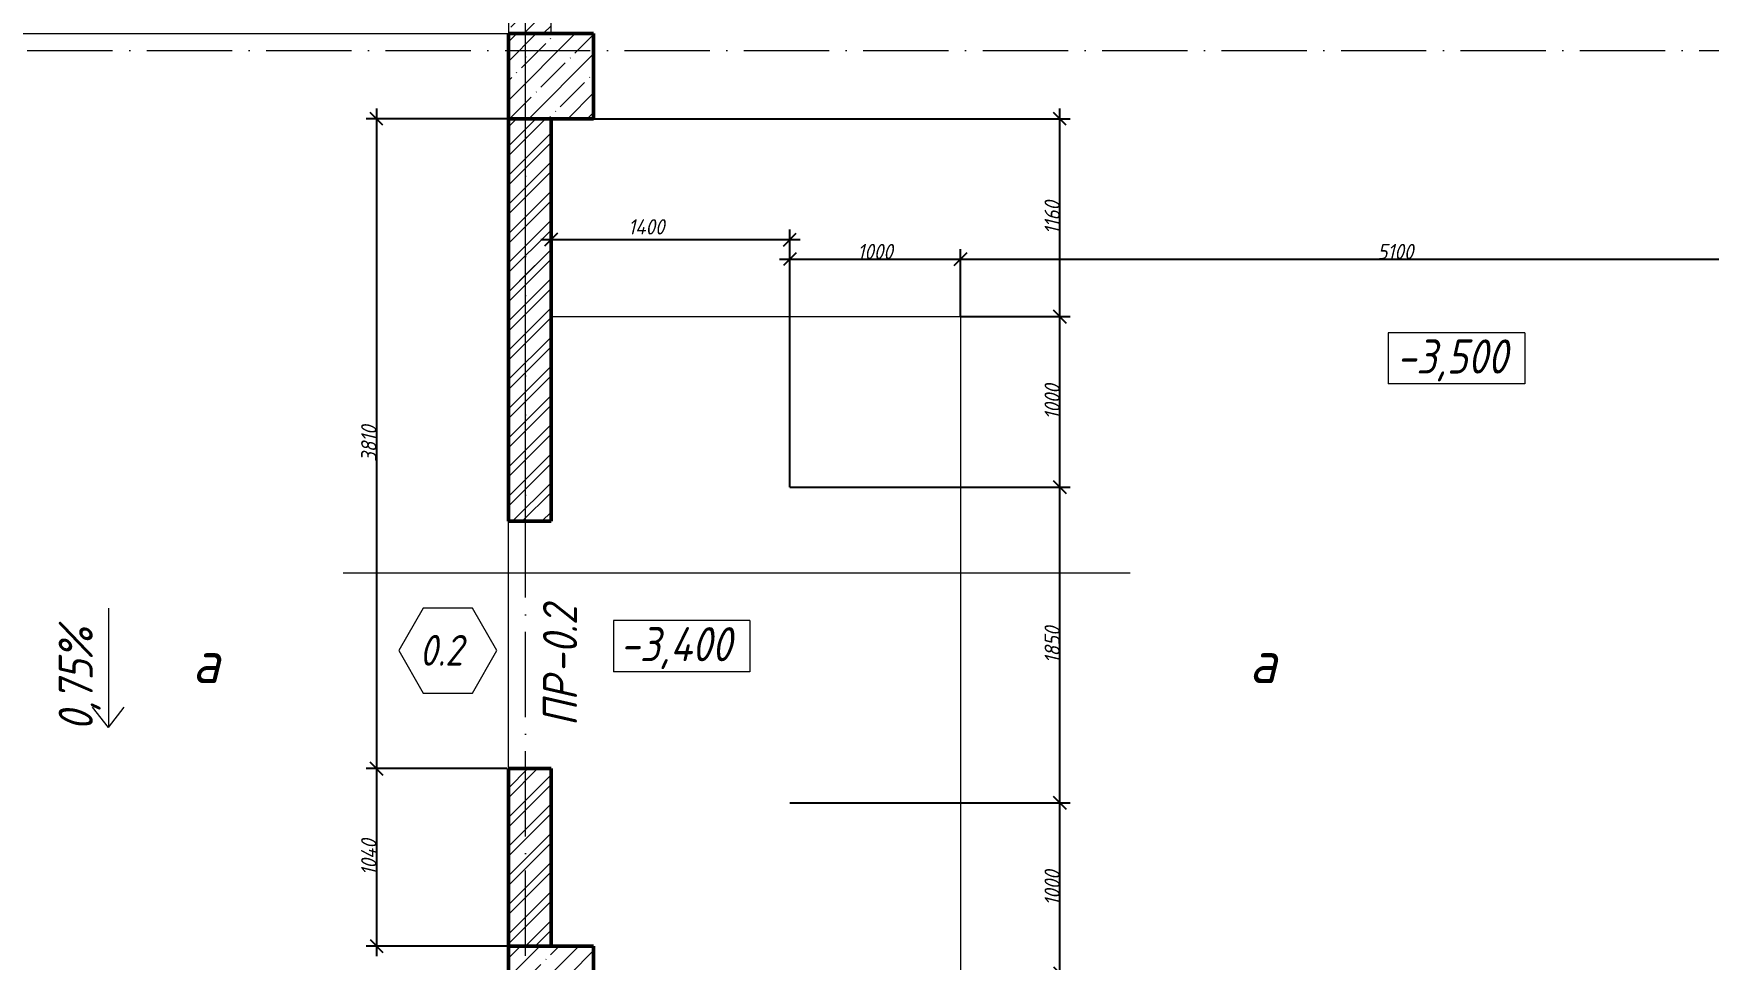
# Model space of a CAD drawing. Header units: millimetres. Extents: x -12989 to 629078, y -109036 to 555275.
# Drawn here: x 604105 to 613924, y 465630 to 471059 of the extents above; entities that cross this region are included whole.
import ezdxf

# ---------------------------------------------------------------- set-up
doc = ezdxf.new("R2010")
doc.units = ezdxf.units.MM
doc.linetypes.add('200_ШТРИХ_ш1п0_6_', pattern=[160, 100, -60])
doc.linetypes.add('50_200_ШТРИХ_1Т_ш5_п1_п1_', pattern=[700, 500, -100, 0, -100])
for name, color, linetype, lineweight in [('A-____-____-DIMS', 7, 'Continuous', 9), ('A-____-NOTE-TEXT', 7, 'Continuous', 9), ('A-DOOR-____-IDEN', 7, 'Continuous', 9), ('A-FLOR-____-OTLN', 7, 'Continuous', 9), ('A-GENM-____-IDEN', 7, 'Continuous', 9), ('A-WALL-____-MCUT-1', 7, 'Continuous', 9), ('A-WALL-____-MCUT-2', 7, 'Continuous', 50), ('A-WALL-____-PATT-1', 7, 'Continuous', 9), ('G-____-____-DIMS', 7, 'Continuous', 9), ('S-COLS-____-MCUT', 7, 'Continuous', 50), ('S-COLS-____-OTLN', 7, 'Continuous', 9), ('S-GRID-____-OTLN-1', 7, '50_200_ШТРИХ_1Т_ш5_п1_п1_', 9)]:
    doc.layers.add(name, color=color, linetype=linetype, lineweight=lineweight)
for name, color, linetype, lineweight, true_color in [('A-DETL-GENF-OTLN-4', 9, '200_ШТРИХ_ш1п0_6_', 9, 0x808080), ('A-DETL-GENF-OTLN-5', 7, 'Continuous', 5, 0xc0c0c0), ('A-WALL-____-PATT-2', 7, 'Continuous', 9, 0x787878)]:
    doc.layers.add(name, color=color, linetype=linetype, lineweight=lineweight, true_color=true_color)
doc.styles.add('ISOCPEUR_I', font='isocpeui.ttf', dxfattribs={"width": 0.9, "height": 2.5})
doc.styles.add('ISOCPEUR_I_2', font='isocpeui.ttf', dxfattribs={"width": 0.85, "height": 2.3})
doc.styles.add('ISOCPEUR_I_5', font='isocpeui.ttf', dxfattribs={"width": 0.85, "height": 2.1})
doc.styles.add('ISOCPEUR_I_6', font='isocpeui.ttf', dxfattribs={"width": 0.85, "height": 3.5})
doc.styles.add('ISOCPEUR_I_7', font='isocpeui.ttf', dxfattribs={"width": 0.9, "height": 90})
doc.dimstyles.new('ISO-1_8_0_9К_СРЕДНИЙ_Кладочные', dxfattribs={"dimscale": 304.8, "dimtxt": 89.638306, "dimasz": 0.246063, "dimexe": 0.19685, "dimexo": 0, "dimgap": 0, "dimtad": 1, "dimdec": 3, "dimrnd": 0.001, "dimdsep": 46, "dimtxsty": 'ISOCPEUR_I_7', "dimblk1": 'OBLIQUE', "dimblk2": 'OBLIQUE', "dimsah": 1, "dimcen": 0.09, "dimdle": 0.19685, "dimazin": 0, "dimtfac": 1, "dimtdec": 4, "dimtix": 1, "dimtmove": 2, "dimatfit": 3, "dimfxl": 1, "dimtvp": 1, "dimtolj": 1, "dimtzin": 0, "dimarcsym": 2})
doc.dimstyles.new('ISO-1_8_0_9К_СРЕДНИЙ_Кладочные_1', dxfattribs={"dimscale": 304.8, "dimtxt": 89.638306, "dimasz": 0.246063, "dimexe": 0.19685, "dimexo": 0, "dimgap": 0, "dimtad": 1, "dimdec": 3, "dimrnd": 0.001, "dimdsep": 46, "dimtxsty": 'ISOCPEUR_I_7', "dimblk1": 'OBLIQUE', "dimblk2": 'OBLIQUE', "dimsah": 1, "dimcen": 0.09, "dimdle": 0.19685, "dimazin": 0, "dimtfac": 1, "dimtdec": 4, "dimtix": 1, "dimtmove": 0, "dimatfit": 3, "dimfxl": 1, "dimtvp": 1, "dimtolj": 1, "dimtzin": 0, "dimarcsym": 2})
pattern_1 = [(45, (-93500, -42681.04), (-114.04925, 114.04925), []), (45, (-93385.95, -42681.04), (-114.04925, 114.04925), [201.613, -40.323, 3.353, -36.97])]

# ---------------------------------------------------------------- blocks, each defined once
blk = doc.blocks.new('BSC_Колонна _Прямоугольная - 500х500-V128-АР1_Кладочный план подвала в осях 1-64_Ю-ЯЯ')
at = {"layer": 'S-COLS-____-OTLN'}
h = blk.add_hatch(dxfattribs=at)
h.set_pattern_fill('FP_144', color=256, style=0, pattern_type=2)
h.set_pattern_definition(pattern_1)
h.paths.add_polyline_path([(-250, -250), (250, -250), (250, 250), (-250, 250)], flags=0)
at = {"layer": 'S-COLS-____-MCUT'}
for p, q in [((250, 250), (-250, 250)), ((-250, 250), (-250, -250)), ((250, -250), (250, 250)), ((-250, -250), (250, -250))]:
    blk.add_line(p, q, dxfattribs=at)
blk = doc.blocks.new('BSC_Колонна _Прямоугольная - 500х500-V37-АР1_Кладочный план подвала в осях 1-64_А-ГГ')
at = {"layer": 'S-COLS-____-OTLN'}
h = blk.add_hatch(dxfattribs=at)
h.set_pattern_fill('FP_48', color=256, style=0, pattern_type=2)
h.set_pattern_definition([(45, (-93500, -37331.04), (-114.04925, 114.04925), []), (45, (-93385.95, -37331.04), (-114.04925, 114.04925), [201.613, -40.323, 3.353, -36.97])])
h.paths.add_polyline_path([(-250, -250), (250, -250), (250, 250), (-250, 250)], flags=0)
at = {"layer": 'S-COLS-____-MCUT'}
for p, q in [((250, 250), (-250, 250)), ((-250, 250), (-250, -250)), ((250, -250), (250, 250)), ((-250, -250), (250, -250))]:
    blk.add_line(p, q, dxfattribs=at)
blk = doc.blocks.new('BSC_Колонна _Прямоугольная - 500х500-V131-АР1_Кладочный план подвала в осях 1-64_А-ГГ')
at = {"layer": 'S-COLS-____-OTLN'}
h = blk.add_hatch(dxfattribs=at)
h.set_pattern_fill('FP_147', color=256, style=0, pattern_type=2)
h.set_pattern_definition(pattern_1)
h.paths.add_polyline_path([(-250, -250), (250, -250), (250, 250), (-250, 250)], flags=0)
at = {"layer": 'S-COLS-____-MCUT'}
for p, q in [((250, 250), (-250, 250)), ((-250, 250), (-250, -250)), ((250, -250), (250, 250)), ((-250, -250), (250, -250))]:
    blk.add_line(p, q, dxfattribs=at)
blk = doc.blocks.new('DET_L_Имитация разреза_ISO2-5 - Верх-27490002-АР1_Кладочный план подвала в осях 1-64_А-ГГ')
at = {"layer": 'A-DETL-GENF-OTLN-5'}
blk.add_line((143.1, 0), (4756.9, 0), dxfattribs=at)
blk = doc.blocks.new('Высотные отметки - 9_5х3_5_h_-17668430-АР1_Кладочный план подвала в осях 1-64_А-ГГ')
at = {"layer": 'G-____-____-DIMS'}
for p, q in [((-4, 3), (-4, 0)), ((4, 3), (-4, 3)), ((4, 3), (4, 0)), ((4, 0), (-4, 0))]:
    blk.add_line(p, q, dxfattribs=at)
blk = doc.blocks.new('_Oblique')
at = {"color": 0, "linetype": 'ByBlock', "lineweight": -2}
blk.add_line((-0.5, -0.5), (0.5, 0.5), dxfattribs=at)
blk = doc.blocks.new('*D6365')
at = {"layer": 'A-____-____-DIMS', "color": 0, "lineweight": -2, "transparency": 16777216}
for p, q in [((607078.8, 469850.4), (608598.8, 469850.4)), ((607138.8, 469841.3), (607138.8, 469910.4)), ((608538.8, 468399), (608538.8, 469910.4))]:
    blk.add_line(p, q, dxfattribs=at)
at = {"layer": 'Defpoints', "color": 0, "transparency": 16777216}
for p in [(608538.8, 469850.4), (607138.8, 469841.3), (608538.8, 468399)]:
    blk.add_point(p, dxfattribs=at)
at = {"layer": 'A-____-____-DIMS', "color": 0, "lineweight": -2, "transparency": 16777216, "xscale": 75, "yscale": 75, "zscale": 75, "rotation": 180}
blk.add_blockref('_Oblique', (607138.8, 469850.4), dxfattribs=at)
at = {"layer": 'A-____-____-DIMS', "color": 0, "lineweight": -2, "transparency": 16777216, "xscale": 75, "yscale": 75, "zscale": 75}
blk.add_blockref('_Oblique', (608538.8, 469850.4), dxfattribs=at)
at = {"layer": 'A-____-____-DIMS', "color": 0, "transparency": 16777216, "insert": (607591.6, 469970.4), "char_height": 90, "width": 521.281, "attachment_point": 1, "line_spacing_factor": 1.149209, "style": 'ISOCPEUR_I_7'}
blk.add_mtext('\\A1;1400', dxfattribs=at)
blk = doc.blocks.new('*D6366')
at = {"layer": 'A-____-____-DIMS', "color": 0, "lineweight": -2, "transparency": 16777216}
for p, q in [((608538.8, 468399), (608538.8, 469795.3)), ((609538.8, 469399), (609538.8, 469795.3)), ((608478.8, 469735.3), (609598.8, 469735.3))]:
    blk.add_line(p, q, dxfattribs=at)
at = {"layer": 'Defpoints', "color": 0, "transparency": 16777216}
for p in [(609538.8, 469735.3), (609538.8, 469399), (608538.8, 468399)]:
    blk.add_point(p, dxfattribs=at)
at = {"layer": 'A-____-____-DIMS', "color": 0, "lineweight": -2, "transparency": 16777216, "xscale": 75, "yscale": 75, "zscale": 75, "rotation": 180}
blk.add_blockref('_Oblique', (608538.8, 469735.3), dxfattribs=at)
at = {"layer": 'A-____-____-DIMS', "color": 0, "lineweight": -2, "transparency": 16777216, "xscale": 75, "yscale": 75, "zscale": 75}
blk.add_blockref('_Oblique', (609538.8, 469735.3), dxfattribs=at)
at = {"layer": 'A-____-____-DIMS', "color": 0, "transparency": 16777216, "insert": (609038.8, 469780.3), "char_height": 90, "width": 504.733, "attachment_point": 5, "style": 'ISOCPEUR_I_7'}
blk.add_mtext('\\A1;1000', dxfattribs=at)
blk = doc.blocks.new('*D6367')
at = {"layer": 'A-____-____-DIMS', "color": 0, "lineweight": -2, "transparency": 16777216}
for p, q in [((609538.8, 469399), (609538.8, 469795.3)), ((614638.8, 469841.3), (614638.8, 469675.3)), ((609478.8, 469735.3), (614698.8, 469735.3))]:
    blk.add_line(p, q, dxfattribs=at)
at = {"layer": 'Defpoints', "color": 0, "transparency": 16777216}
for p in [(614638.8, 469841.3), (614638.8, 469735.3), (609538.8, 469399)]:
    blk.add_point(p, dxfattribs=at)
at = {"layer": 'A-____-____-DIMS', "color": 0, "lineweight": -2, "transparency": 16777216, "xscale": 75, "yscale": 75, "zscale": 75, "rotation": 180}
blk.add_blockref('_Oblique', (609538.8, 469735.3), dxfattribs=at)
at = {"layer": 'A-____-____-DIMS', "color": 0, "lineweight": -2, "transparency": 16777216, "xscale": 75, "yscale": 75, "zscale": 75}
blk.add_blockref('_Oblique', (614638.8, 469735.3), dxfattribs=at)
at = {"layer": 'A-____-____-DIMS', "color": 0, "transparency": 16777216, "insert": (612088.8, 469780.3), "char_height": 90, "width": 504.733, "attachment_point": 5, "style": 'ISOCPEUR_I_7'}
blk.add_mtext('\\A1;5100', dxfattribs=at)
blk = doc.blocks.new('*D6368')
at = {"layer": 'A-____-____-DIMS', "color": 0, "lineweight": -2, "transparency": 16777216}
for p, q in [((610122.2, 465489), (610122.2, 466609)), ((608538.8, 466549), (610182.2, 466549)), ((609538.8, 465549), (610182.2, 465549))]:
    blk.add_line(p, q, dxfattribs=at)
at = {"layer": 'Defpoints', "color": 0, "transparency": 16777216}
for p in [(608538.8, 466549), (610122.2, 466549), (609538.8, 465549)]:
    blk.add_point(p, dxfattribs=at)
at = {"layer": 'A-____-____-DIMS', "color": 0, "lineweight": -2, "transparency": 16777216, "xscale": 75, "yscale": 75, "zscale": 75}
for p, rotation in [((610122.2, 466549), 90), ((610122.2, 465549), 270)]:
    blk.add_blockref('_Oblique', p, dxfattribs=dict(at, rotation=rotation))
at = {"layer": 'A-____-____-DIMS', "color": 0, "transparency": 16777216, "insert": (610077.2, 466049), "char_height": 90, "width": 504.733, "attachment_point": 5, "rotation": 90, "style": 'ISOCPEUR_I_7'}
blk.add_mtext('\\A1;1000', dxfattribs=at)
blk = doc.blocks.new('*D6369')
at = {"layer": 'A-____-____-DIMS', "color": 0, "lineweight": -2, "transparency": 16777216}
for p, q in [((608538.8, 468399), (610182.2, 468399)), ((610122.2, 466489), (610122.2, 468459)), ((608538.8, 466549), (610182.2, 466549))]:
    blk.add_line(p, q, dxfattribs=at)
at = {"layer": 'Defpoints', "color": 0, "transparency": 16777216}
for p in [(608538.8, 468399), (610122.2, 468399), (608538.8, 466549)]:
    blk.add_point(p, dxfattribs=at)
at = {"layer": 'A-____-____-DIMS', "color": 0, "lineweight": -2, "transparency": 16777216, "xscale": 75, "yscale": 75, "zscale": 75}
for p, rotation in [((610122.2, 468399), 90), ((610122.2, 466549), 270)]:
    blk.add_blockref('_Oblique', p, dxfattribs=dict(at, rotation=rotation))
at = {"layer": 'A-____-____-DIMS', "color": 0, "transparency": 16777216, "insert": (610077.2, 467474), "char_height": 90, "width": 504.733, "attachment_point": 5, "rotation": 90, "style": 'ISOCPEUR_I_7'}
blk.add_mtext('\\A1;1850', dxfattribs=at)
blk = doc.blocks.new('*D6370')
at = {"layer": 'A-____-____-DIMS', "color": 0, "lineweight": -2, "transparency": 16777216}
for p, q in [((610122.2, 468339), (610122.2, 469459)), ((609538.8, 469399), (610182.2, 469399)), ((608538.8, 468399), (610182.2, 468399))]:
    blk.add_line(p, q, dxfattribs=at)
at = {"layer": 'Defpoints', "color": 0, "transparency": 16777216}
for p in [(609538.8, 469399), (610122.2, 469399), (608538.8, 468399)]:
    blk.add_point(p, dxfattribs=at)
at = {"layer": 'A-____-____-DIMS', "color": 0, "lineweight": -2, "transparency": 16777216, "xscale": 75, "yscale": 75, "zscale": 75}
for p, rotation in [((610122.2, 469399), 90), ((610122.2, 468399), 270)]:
    blk.add_blockref('_Oblique', p, dxfattribs=dict(at, rotation=rotation))
at = {"layer": 'A-____-____-DIMS', "color": 0, "transparency": 16777216, "insert": (610077.2, 468899), "char_height": 90, "width": 504.733, "attachment_point": 5, "rotation": 90, "style": 'ISOCPEUR_I_7'}
blk.add_mtext('\\A1;1000', dxfattribs=at)
blk = doc.blocks.new('*D6371')
at = {"layer": 'A-____-____-DIMS', "color": 0, "lineweight": -2, "transparency": 16777216}
for p, q in [((607388.8, 470559), (610182.2, 470559)), ((610122.2, 469339), (610122.2, 470619)), ((609538.8, 469399), (610182.2, 469399))]:
    blk.add_line(p, q, dxfattribs=at)
at = {"layer": 'Defpoints', "color": 0, "transparency": 16777216}
for p in [(607388.8, 470559), (610122.2, 470559), (609538.8, 469399)]:
    blk.add_point(p, dxfattribs=at)
at = {"layer": 'A-____-____-DIMS', "color": 0, "lineweight": -2, "transparency": 16777216, "xscale": 75, "yscale": 75, "zscale": 75}
for p, rotation in [((610122.2, 470559), 90), ((610122.2, 469399), 270)]:
    blk.add_blockref('_Oblique', p, dxfattribs=dict(at, rotation=rotation))
at = {"layer": 'A-____-____-DIMS', "color": 0, "transparency": 16777216, "insert": (610077.2, 469979), "char_height": 90, "width": 463.361, "attachment_point": 5, "rotation": 90, "style": 'ISOCPEUR_I_7'}
blk.add_mtext('\\A1;1160', dxfattribs=at)
blk = doc.blocks.new('Марка проема - марка проема-27336095-АР1_Кладочный план подвала в осях 1-64_А-ГГ')
at = {"layer": 'A-DOOR-____-IDEN'}
for p, q in [((-1.439, 0.159), (-2.877, -2.333)), ((1.439, 0.159), (-1.439, 0.159)), ((2.877, -2.333), (1.439, 0.159)), ((-2.877, -2.333), (-1.439, -4.825)), ((1.439, -4.825), (2.877, -2.333)), ((-1.439, -4.825), (1.439, -4.825))]:
    blk.add_line(p, q, dxfattribs=at)
blk = doc.blocks.new('*D6401')
at = {"layer": 'A-____-____-DIMS', "color": 0, "lineweight": -2, "transparency": 16777216}
for p, q in [((606888.8, 470559), (606055.8, 470559)), ((606115.8, 470619), (606115.8, 466689)), ((606880.8, 466749), (606055.8, 466749))]:
    blk.add_line(p, q, dxfattribs=at)
at = {"layer": 'Defpoints', "color": 0, "transparency": 16777216}
for p in [(606888.8, 470559), (606115.8, 466749), (606880.8, 466749)]:
    blk.add_point(p, dxfattribs=at)
at = {"layer": 'A-____-____-DIMS', "color": 0, "lineweight": -2, "transparency": 16777216, "xscale": 75, "yscale": 75, "zscale": 75}
for p, rotation in [((606115.8, 470559), 90), ((606115.8, 466749), 270)]:
    blk.add_blockref('_Oblique', p, dxfattribs=dict(at, rotation=rotation))
at = {"layer": 'A-____-____-DIMS', "color": 0, "transparency": 16777216, "insert": (606070.8, 468654), "char_height": 90, "width": 504.733, "attachment_point": 5, "rotation": 90, "style": 'ISOCPEUR_I_7'}
blk.add_mtext('\\A1;3810', dxfattribs=at)
blk = doc.blocks.new('*D6402')
at = {"layer": 'A-____-____-DIMS', "color": 0, "lineweight": -2, "transparency": 16777216}
for p, q in [((606115.8, 466809), (606115.8, 465649)), ((606880.8, 466749), (606055.8, 466749)), ((606888.8, 465709), (606055.8, 465709))]:
    blk.add_line(p, q, dxfattribs=at)
at = {"layer": 'Defpoints', "color": 0, "transparency": 16777216}
for p in [(606880.8, 466749), (606115.8, 465709), (606888.8, 465709)]:
    blk.add_point(p, dxfattribs=at)
at = {"layer": 'A-____-____-DIMS', "color": 0, "lineweight": -2, "transparency": 16777216, "xscale": 75, "yscale": 75, "zscale": 75}
for p, rotation in [((606115.8, 466749), 90), ((606115.8, 465709), 270)]:
    blk.add_blockref('_Oblique', p, dxfattribs=dict(at, rotation=rotation))
at = {"layer": 'A-____-____-DIMS', "color": 0, "transparency": 16777216, "insert": (606070.8, 466229), "char_height": 90, "width": 521.281, "attachment_point": 5, "rotation": 90, "style": 'ISOCPEUR_I_7'}
blk.add_mtext('\\A1;1040', dxfattribs=at)

msp = doc.modelspace()

# ---------------------------------------------------------------- hatches: boundary and pattern name
at = {"layer": 'A-WALL-____-PATT-1'}
h = msp.add_hatch(dxfattribs=at)
h.set_pattern_fill('FP_1', color=256, style=0, pattern_type=2)
h.set_pattern_definition([(45, (513638.8, 428127.92), (-114.04925, 114.04925), []), (45, (513752.85, 428127.92), (-114.04925, 114.04925), [201.612, -40.322, 3.353, -36.97])])
h.paths.add_polyline_path([(606888.8036, 471058.9591), (607138.8036, 471058.9591), (607138.8036, 471908.9591), (606888.8036, 471908.9591)], flags=0)
at = {"layer": 'A-WALL-____-PATT-2'}
h = msp.add_hatch(dxfattribs=at)
h.set_pattern_fill('FP_53', color=256, style=0, pattern_type=2)
h.set_pattern_definition([(45, (513638.8, 428127.92), (-85.53659, 85.53659), []), (45, (513695.83, 428127.92), (-85.53659, 85.53659), [])])
h.paths.add_polyline_path([(606888.8036, 469608.9591), (607138.8036, 469608.9591), (607138.8036, 470558.9591), (606888.8036, 470558.9591)], flags=0)
h = msp.add_hatch(dxfattribs=at)
h.set_pattern_fill('FP_5', color=256, style=0, pattern_type=2)
h.set_pattern_definition([(45, (513638.8, 428127.92), (-85.53659, 85.53659), []), (45, (513695.83, 428127.92), (-85.53659, 85.53659), [])])
h.paths.add_polyline_path([(606888.8036, 465708.9591), (607138.8036, 465708.9591), (607138.8036, 466748.9591), (606888.8036, 466748.9591)], flags=0)
h.paths.add_polyline_path([(607138.8036, 468198.9591), (607138.8036, 470558.9591), (606888.8036, 470558.9591), (606888.8036, 468198.9591)], flags=0)

# ---------------------------------------------------------------- linework, layer by layer
at = {"layer": 'A-FLOR-____-OTLN'}
for p, q in [((602888.8036, 471058.9591), (606888.8036, 471058.9591)), ((607138.8036, 469398.9591), (609538.8036, 469398.9591)), ((609538.8036, 469398.9591), (609538.8036, 465548.9591)), ((606888.8036, 466748.9591), (606888.8036, 468198.9591)), ((606888.8036, 466748.9591), (606888.8036, 466748.9591))]:
    msp.add_line(p, q, dxfattribs=at)
at = {"layer": 'A-WALL-____-MCUT-1'}
for p, q in [((606888.8036, 471908.9591), (606888.8036, 471058.9591)), ((607138.8036, 471058.9591), (607138.8036, 471908.9591))]:
    msp.add_line(p, q, dxfattribs=at)
at = {"layer": 'A-WALL-____-MCUT-2'}
for p, q in [((606888.8036, 470558.9591), (606888.8036, 469608.9591)), ((606888.8036, 470558.9591), (606888.8036, 468198.9591)), ((607138.8036, 469608.9591), (607138.8036, 470558.9591)), ((607138.8036, 468198.9591), (607138.8036, 470558.9591)), ((606888.8036, 468198.9591), (607138.8036, 468198.9591)), ((606888.8036, 466748.9591), (606888.8036, 465708.9591)), ((607138.8036, 466748.9591), (606888.8036, 466748.9591)), ((607138.8036, 465708.9591), (607138.8036, 466748.9591))]:
    msp.add_line(p, q, dxfattribs=at)
at = {"layer": 'G-____-____-DIMS'}
for p, q in [((604543.9419, 467689.1723), (604543.9419, 466989.1723)), ((604543.9419, 466989.1723), (604451.8627, 467109.1723)), ((604543.9419, 466989.1723), (604636.0212, 467109.1723))]:
    msp.add_line(p, q, dxfattribs=at)
at = {"layer": 'S-GRID-____-OTLN-1'}
for p, q in [((606988.8036, 468222.3269), (606988.8036, 519020.7686)), ((606988.8036, 423645.3108), (606988.8036, 478008.8768)), ((580965.574, 470958.9591), (617713.2102, 470958.9591)), ((580965.574, 470958.9591), (617713.2102, 470958.9591))]:
    msp.add_line(p, q, dxfattribs=at)

# ---------------------------------------------------------------- block references
at = {"layer": 'A-DETL-GENF-OTLN-4'}
msp.add_blockref('DET_L_Имитация разреза_ISO2-5 - Верх-27490002-АР1_Кладочный план подвала в осях 1-64_А-ГГ', (605776.4604, 467896.9496), dxfattribs=at)
at = {"layer": 'A-DOOR-____-IDEN', "xscale": 99.99999999999993, "yscale": 99.99999999999993, "zscale": 99.99999999999993}
msp.add_blockref('Марка проема - марка проема-27336095-АР1_Кладочный план подвала в осях 1-64_А-ГГ', (606533.8036, 467673.9591), dxfattribs=at)
at = {"layer": 'G-____-____-DIMS', "xscale": 99.99999999999993, "yscale": 99.99999999999993, "zscale": 99.99999999999993}
for p in [(612446.5666, 469004.0802), (607904.4271, 467317.2951)]:
    msp.add_blockref('Высотные отметки - 9_5х3_5_h_-17668430-АР1_Кладочный план подвала в осях 1-64_А-ГГ', p, dxfattribs=at)
at = {"layer": 'S-COLS-____-OTLN'}
for name, p in [('BSC_Колонна _Прямоугольная - 500х500-V131-АР1_Кладочный план подвала в осях 1-64_А-ГГ', (607138.8036, 470808.9591)), ('BSC_Колонна _Прямоугольная - 500х500-V128-АР1_Кладочный план подвала в осях 1-64_Ю-ЯЯ', (607138.8036, 470808.9591)), ('BSC_Колонна _Прямоугольная - 500х500-V37-АР1_Кладочный план подвала в осях 1-64_А-ГГ', (607138.8036, 465458.9591))]:
    msp.add_blockref(name, p, dxfattribs=at)

# ---------------------------------------------------------------- texts
at = {"layer": 'A-____-NOTE-TEXT', "char_height": 250, "width": 223.670813, "attachment_point": 1, "style": 'ISOCPEUR_I'}
for insert in [(605036.3858, 467500.4129), (611232.0349, 467500.4129)]:
    msp.add_mtext('\\fISOCPEUR|b0|i1|c204|p34|;\\W.9;а', dxfattribs=dict(at, insert=insert))
at = {"layer": 'A-DOOR-____-IDEN', "insert": (606368.0145, 467532.7787), "char_height": 180, "width": 353.544187, "attachment_point": 1, "style": 'ISOCPEUR_I_6'}
msp.add_mtext('0.2', dxfattribs=at)
at = {"layer": 'A-GENM-____-IDEN', "char_height": 200, "attachment_point": 1, "rotation": 90, "style": 'ISOCPEUR_I_2'}
for s, insert, width in [('-0.2', (607091.6832, 467307.4178), 548.35425), ('ПР', (607091.6832, 466997.8553), 375.18975)]:
    msp.add_mtext(s, dxfattribs=dict(at, insert=insert, width=width))
at = {"layer": 'G-____-____-DIMS', "char_height": 200, "attachment_point": 1, "line_spacing_factor": 1.149209, "style": 'ISOCPEUR_I_2'}
for s, insert, width in [('-3,500', (612095.9928, 469265.3714), 841.377075), ('-3,400', (607543.8939, 467578.5862), 865.279833)]:
    msp.add_mtext(s, dxfattribs=dict(at, insert=insert, width=width))
at = {"layer": 'G-____-____-DIMS', "insert": (604252.6508, 466971.6674), "char_height": 200, "width": 882.011763, "attachment_point": 1, "rotation": 90, "line_spacing_factor": 1.149209, "style": 'ISOCPEUR_I_5'}
msp.add_mtext('0,75%', dxfattribs=at)

# ---------------------------------------------------------------- dimensions: what is measured, and where the dimension line sits
at = {"layer": 'A-____-____-DIMS'}
for base, p1, p2, override, picture, middle in [((606115.8047, 466748.9591), (606888.8036, 470558.9591), (606880.8036, 466748.9591), {"dimtxt": 400, "dimpost": '<>', "dimfxl": 3810.008399}, '*D6401', (606070.8047, 468653.9591)), ((610122.209, 470558.9591), (609538.8036, 469398.9591), (607388.8036, 470558.9591), {"dimtxt": 400, "dimpost": '<>', "dimfxl": 2442.969505}, '*D6371', (610077.209, 469978.9591)), ((610122.209, 469398.9591), (608538.8036, 468398.9591), (609538.8036, 469398.9591), {"dimtxt": 400, "dimpost": '<>', "dimfxl": 1414.213562}, '*D6370', (610077.209, 468898.9591)), ((610122.209, 468398.9591), (608538.8036, 466548.9591), (608538.8036, 468398.9591), {"dimtxt": 400, "dimpost": '<>', "dimfxl": 1850}, '*D6369', (610077.209, 467473.9591)), ((606115.8047, 465708.9591), (606880.8036, 466748.9591), (606888.8036, 465708.9591), {"dimtxt": 400, "dimpost": '<>', "dimfxl": 1040.030769}, '*D6402', (606070.8047, 466228.9591)), ((610122.209, 466548.9591), (609538.8036, 465548.9591), (608538.8036, 466548.9591), {"dimtxt": 400, "dimpost": '<>', "dimfxl": 1414.213562}, '*D6368', (610077.209, 466048.9591))]:
    dim = msp.add_linear_dim(base=base, p1=p1, p2=p2, angle=90, dimstyle='ISO-1_8_0_9К_СРЕДНИЙ_Кладочные', override=override, dxfattribs=at)
    dim.commit()
    dim.dimension.update_dxf_attribs({"geometry": picture, "text_midpoint": middle})
dim = msp.add_linear_dim(base=(608538.8036, 469850.4341), p1=(607138.8036, 469841.3381), p2=(608538.8036, 468398.9591), dimstyle='ISO-1_8_0_9К_СРЕДНИЙ_Кладочные_1', override={"dimtxt": 400, "dimpost": '<>', "dimfxl": 2010.088796}, dxfattribs=at)
dim.commit()
dim.dimension.update_dxf_attribs({"geometry": '*D6365', "text_midpoint": (607852.2718, 469850.4341), "dimtype": 160})
for base, p1, p2, override, picture, middle in [((609538.8036, 469735.2721), (608538.8036, 468398.9591), (609538.8036, 469398.9591), {"dimtxt": 400, "dimpost": '<>', "dimfxl": 1414.213562}, '*D6366', (609038.8036, 469780.2721)), ((614638.8036, 469735.2721), (609538.8036, 469398.9591), (614638.8036, 469841.3381), {"dimtxt": 400, "dimpost": '<>', "dimfxl": 5119.150234}, '*D6367', (612088.8036, 469780.2721))]:
    dim = msp.add_linear_dim(base=base, p1=p1, p2=p2, dimstyle='ISO-1_8_0_9К_СРЕДНИЙ_Кладочные', override=override, dxfattribs=at)
    dim.commit()
    dim.dimension.update_dxf_attribs({"geometry": picture, "text_midpoint": middle})

doc.saveas('drawing.dxf')
